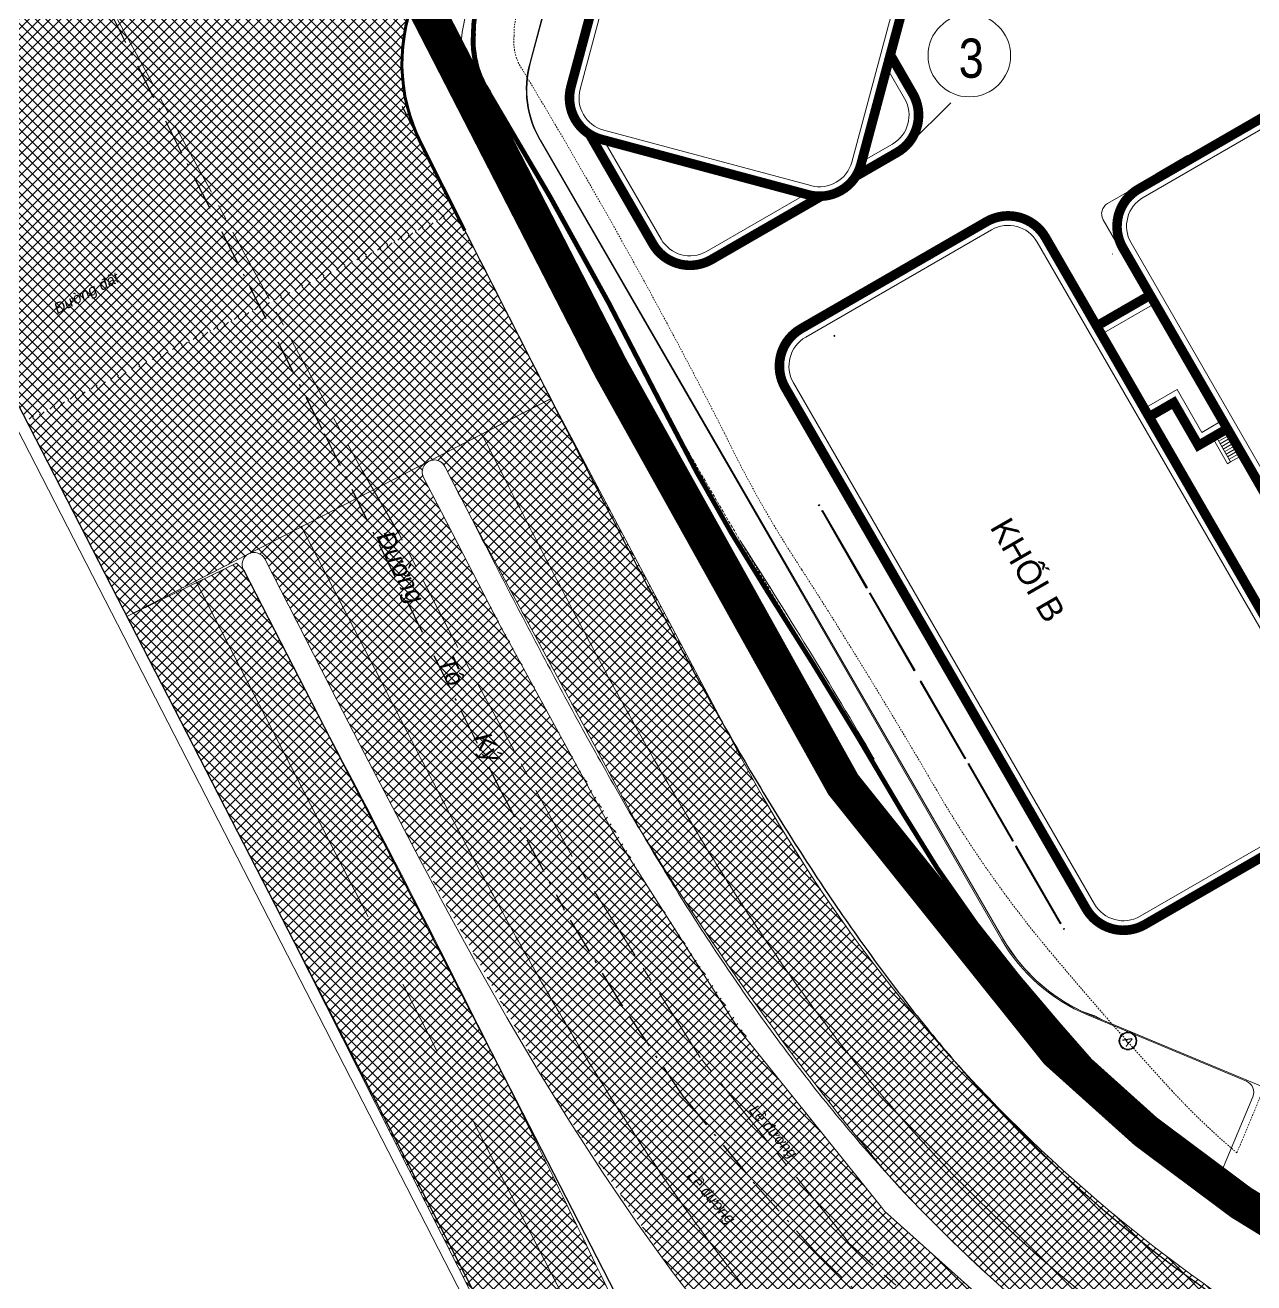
# Model space of a CAD drawing. Header units: millimetres. Extents: x 89040 to 596321, y -313033 to 2401191.
# Drawn here: x 595629.3 to 595732.4, y 1200164.3 to 1200269.9 of the extents above; entities that cross this region are included whole.
import ezdxf
from ezdxf.enums import TextEntityAlignment as Align

# ---------------------------------------------------------------- set-up
doc = ezdxf.new("R2010")
doc.units = ezdxf.units.MM
doc.header["$MEASUREMENT"] = 0
for name, pattern in [('CENTER', [50.800000000000004, 31.75, -6.349999999999999, 6.349999999999999, -6.349999999999999]), ('DASHDOT2', [0.5, 0.25, -0.125, 0, -0.125]), ('HIDDEN', [0.375, 0.25, -0.125]), ('HIDDEN2', [0.1875, 0.125, -0.0625]), ('RANHXA', [5.2, 3, -1, 0.2, -1])]:
    doc.linetypes.add(name, pattern=pattern)
for name, color, linetype, lineweight in [('1', 8, 'Continuous', 13), ('BONGDO', 251, 'Continuous', 9), ('BOVIA', 3, 'Continuous', 25), ('CONGTRINH', 7, 'Continuous', 20), ('CONGTRINH2', 30, 'Continuous', 18), ('CUA', 7, 'Continuous', 9), ('HATCH', 8, 'Continuous', 5), ('LEDUONG', 6, 'Continuous', 20), ('LONGDUONG', 4, 'Continuous', 90), ('MEPDUONG', 7, 'Continuous', 25), ('NETTHAY', 6, 'Continuous', 15), ('RANHDAT', 1, 'DASHDOT2', 25), ('SO', 61, 'Continuous', 18), ('TEXT', 7, 'Continuous', 25), ('THAY', 163, 'Continuous', 15), ('tim', 6, 'Continuous', 25), ('truc', 8, 'CENTER', 9)]:
    doc.layers.add(name, color=color, linetype=linetype, lineweight=lineweight)
doc.layers.add('DUONG NOI BO CONG TRINH', color=7, linetype='Continuous', lineweight=20, true_color=0x5e5e5e)
doc.layers.add('TENPHO', color=7, linetype='Continuous')
doc.layers.add('TIMP2', color=3, linetype='Continuous')
doc.styles.add('Helve', font='VHELVEN.TTF')
doc.styles.add('STYLE2', font='VHELVCN.TTF')
doc.styles.add('VN-HEM', font='Vnariali.ttf')
doc.styles.add('VNCENTURYH', font='VNAVAN.TTF', dxfattribs={"width": 0.8})
pattern_1 = [(45, (594650.3527654881, 1198136.11866812), (-0.4419417382415922, 0.4419417382415923), []), (135, (594650.3527654881, 1198136.11866812), (-0.4419417382415923, -0.4419417382415922), [])]
pattern_2 = [(45, (27179.21699432831, -3.795911343069747), (-0.4419417382415922, 0.4419417382415923), []), (135, (27179.21699432831, -3.795911343069747), (-0.4419417382415923, -0.4419417382415922), [])]

msp = doc.modelspace()

# ---------------------------------------------------------------- hatches: boundary and pattern name
at = {"layer": 'DUONG NOI BO CONG TRINH'}
h = msp.add_hatch(dxfattribs=at)
h.set_pattern_fill('NET', color=256, scale=5, angle=45, style=0)
h.set_pattern_definition(pattern_2)
h.paths.add_polyline_path([(595675.3934973865, 1200317.488598879), (595684.4292854415, 1200321.996204438), (595701.8378673145, 1200330.680673348), (595692.9099013598, 1200348.57736086), (595666.4655314317, 1200335.385286392, -0.3178372451957748), (595655.0529633798, 1200337.142165383, 0.0710665593278336), (595643.5954162645, 1200345.431775458), (595589.4355312837, 1200317.013083743), (595592.10288776, 1200309.161808236), (595629.3498100224, 1200236.657530433), (595665.3944567106, 1200254.166440008), (595660.9162454624, 1200262.742424786, -0.27302029048497), (595661.6274482195, 1200273.026865545, 0.1822546025875729), (595669.9329066376, 1200307.314352862, -0.3178372451915383)])
h.paths.add_polyline_path([(595648.4189569124, 1200293.829456527, -0.6656567106541446), (595642.9380827077, 1200293.055659505), (595623.9747504409, 1200324.947877786, -0.6656567106542213), (595627.2721955207, 1200329.393729766, -0.4183095690669786)], flags=16)
h.paths.add_polyline_path([(595643.5954162645, 1200345.431775458, 0.0146699103772338), (595640.9606256995, 1200346.7211263, 0.0964871933206844), (595622.813100499, 1200350.94857343, -0.2160253931282014), (595606.3865917408, 1200358.393071633), (595597.788104474, 1200353.257744344, -0.7760711839543796), (595589.241405397, 1200348.153346834), (595580.6078488264, 1200342.99707489), (595589.4355312837, 1200317.013083743)])
h = msp.add_hatch(dxfattribs=at)
h.set_pattern_fill('NET', color=256, scale=5, angle=45, style=0)
h.set_pattern_definition(pattern_1)
h.paths.add_polyline_path([(595890.1501346208, 1200253.917288257, -0.3694834459624228), (595902.066285455, 1200248.710496326), (595889.6873316558, 1200274.27194019, -0.4688389826321077), (595883.336698244, 1200260.270712201, -0.2328874569633087), (595736.0314185552, 1200288.478780154), (595727.9997492428, 1200284.577347219, 0.2461893727994996)])
h = msp.add_hatch(dxfattribs=at)
h.set_pattern_fill('NET', color=256, scale=5, angle=45, style=0)
h.set_pattern_definition(pattern_2)
h.paths.add_polyline_path([(595664.9870901331, 1200278.73576556), (595662.9701214326, 1200275.145132796), (595662.1410390172, 1200273.824776791), (595661.3474025222, 1200272.631276964), (595660.7283913926, 1200271.513610884), (595660.1773959021, 1200270.080289691), (595660.1765452913, 1200270.077449033), (595659.9924204057, 1200269.012260193), (595659.8657070125, 1200267.94901502), (595659.8796889164, 1200265.552463175), (595660.4554585887, 1200263.81273604), (595660.9162454624, 1200262.742424786), (595662.5081314484, 1200259.884941163), (595661.5490340195, 1200262.273573023), (595661.2324514329, 1200263.493597826), (595660.9922213737, 1200264.960923382), (595660.8988479354, 1200266.416639664), (595660.937388019, 1200267.746911578), (595661.2450241486, 1200269.859922529), (595661.8172084073, 1200271.820586329), (595662.3060647118, 1200272.994832402), (595663.0562141513, 1200274.601142344), (595663.6987393206, 1200275.976994293)])
h = msp.add_hatch(dxfattribs=at)
h.set_pattern_fill('NET', color=256, scale=5, angle=45, style=0)
h.set_pattern_definition(pattern_1)
h.paths.add_polyline_path([(595665.3944567106, 1200254.166440008), (595629.3498100224, 1200236.657530433), (595637.7989067436, 1200220.210650567), (595648.0267278884, 1200225.467352763, -9.52348100451e-05), (595648.0270666977, 1200225.467526898), (595663.1458111311, 1200233.237973404, -0.0001263175616133), (595663.146261427, 1200233.238204839), (595673.3752126418, 1200238.495487848, -0.0012245760972171)])
h = msp.add_hatch(dxfattribs=at)
h.set_pattern_fill('NET', color=256, scale=5, angle=45, style=0)
h.set_pattern_definition(pattern_1)
edge = h.paths.add_edge_path()
edge.add_line((596165.3526169341, 1200245.768241577), (596040.3615255682, 1200181.430349236))
edge.add_line((596040.3615255683, 1200181.430349236), (595974.4460032823, 1200149.660716166))
edge.add_line((595974.4460032823, 1200149.660716166), (595887.2941582344, 1200108.94041715))
edge.add_line((595887.2941582344, 1200108.94041715), (595863.941566013, 1200113.354068338))
edge.add_arc((595864.3579150317, 1200115.292499628), 1.982640251780915, 257.8778083758706, 442.3411715980368)
edge.add_arc((595864.7335325279, 1200222.914556967), 105.657162487947, 262.2789344452771, 269.93959920161046, ccw=False)
edge.add_arc((596216.0666567059, 1202243.377775035), 2156.368809286879, 258.3430800473823, 260.2406115842742, ccw=False)
edge.add_arc((595818.4629829859, 1200314.059375547), 186.5068465838279, 243.9254116997073, 258.2148047023701, ccw=False)
edge.add_arc((595793.6038214305, 1200256.652396701), 124.0499713534397, 222.2389117473547, 242.5841609688209, ccw=False)
edge.add_arc((595887.0083538124, 1200328.604582381), 241.7572814305172, 211.500887900212, 219.9823404877563, ccw=False)
edge.add_line((595680.8783431844, 1200202.283555457), (595666.7609275276, 1200228.393358313))
edge.add_line((595666.7609275276, 1200228.393358313), (595664.4958584136, 1200232.803796163))
edge.add_arc((595663.5971119957, 1200232.341329947), 1.01075225686485, 27.22890432784813, 110.4666921600584)
edge.add_line((595663.2436895262, 1200233.288279092), (595673.3817796456, 1200238.482670716))
edge.add_line((595673.3817796456, 1200238.482670716), (595688.1964465062, 1200210.578514289))
edge.add_arc((595803.5756297832, 1200269.622027953), 129.6089982969188, 207.1003945666612, 242.7801480424895)
edge.add_arc((595807.4468028286, 1200286.97075853), 146.8759285918933, 244.5331027428364, 253.6875977120216)
edge.add_arc((595845.5873606232, 1200416.236893961), 281.6512591310201, 253.6270504047797, 259.199767328087)
edge.add_arc((597202.605694018, 1207447.900644057), 7443.060682914509, 259.0816022708314, 259.4924601860238)
edge.add_arc((595864.2701717704, 1200224.179525107), 96.42035395324301, 258.6246009222825, 286.4863514402396)
edge.add_line((595891.6330083926, 1200131.723266106), (595943.9350205068, 1200152.670885143))
edge.add_line((595943.9350205068, 1200152.670885143), (595986.4073384276, 1200170.829689655))
edge.add_line((595986.4073384275, 1200170.829689655), (596070.2254142474, 1200211.9926687))
edge.add_line((596070.2254142474, 1200211.9926687), (596143.0499229503, 1200249.768521745))
edge.add_line((596143.0499229503, 1200249.768521745), (596153.1950831242, 1200255.031064351))
edge.add_arc((596124.822954957, 1200204.217700057), 58.19772888750822, 45.710701506108194, 60.822775004913524, ccw=False)
h = msp.add_hatch(dxfattribs=at)
h.set_pattern_fill('NET', color=256, scale=5, angle=45, style=0)
h.set_pattern_definition(pattern_1)
h.paths.add_polyline_path([(595663.1458111311, 1200233.237973404), (595648.0267278878, 1200225.467352763), (595648.4840169573, 1200225.57803465), (595649.0243560469, 1200225.419482015), (595649.3735092058, 1200225.03498491), (595650.1094839933, 1200223.60234787), (595661.2352806573, 1200202.03408482), (595673.6192205551, 1200180.007686386), (595683.5908758183, 1200165.205816983), (595696.0316613242, 1200150.547792604), (595701.8264715485, 1200156.472017425), (595701.942847704, 1200156.940214927), (595702.1053810582, 1200157.164858319), (595702.8264715486, 1200157.472017425), (595705.8861921565, 1200160.888791634), (595708.5546340098, 1200163.868626878), (595701.3927912904, 1200170.282055573), (595696.660058643, 1200176.204873163), (595690.5510776774, 1200183.813096285), (595681.5214999764, 1200197.532401225), (595674.6773405443, 1200209.300180222), (595667.6368650286, 1200222.344717214), (595662.7132318815, 1200231.888164714), (595662.6020616096, 1200232.346891108), (595662.7790809434, 1200232.915588292)])
h = msp.add_hatch(dxfattribs=at)
h.set_pattern_fill('NET', color=256, scale=5, angle=45, style=0)
h.set_pattern_definition(pattern_1)
edge = h.paths.add_edge_path()
edge.add_line((595482.0272263464, 1199936.586276851), (595489.8122768998, 1199920.14696334))
edge.add_line((595489.8122768998, 1199920.14696334), (595729.2873446181, 1200033.558016901))
edge.add_line((595729.2873446181, 1200033.558016901), (595855.8068585732, 1200094.028602478))
edge.add_line((595855.8068585732, 1200094.028602478), (595831.6785492375, 1200098.080012637))
edge.add_line((595831.6785492375, 1200098.080012637), (595523.4146762218, 1199952.140790651))
edge.add_line((595523.4146762218, 1199952.140790651), (595523.4146613305, 1199952.140784409))
edge.add_line((595523.4146613304, 1199952.140784409), (595541.1502906374, 1199975.83166535))
edge.add_arc((594769.5443107829, 1200489.234655762), 926.8000964134413, 326.3614219662855, 329.1163580389197)
edge.add_arc((595649.4557030931, 1199996.741118402), 86.16863352197149, 139.5003127462863, 168.7772152163164, ccw=False)
edge.add_arc((595652.4870435072, 1199986.612014415), 95.22474756943147, 115.64380308807159, 136.0483861432737, ccw=False)
edge.add_arc((596046.7578687584, 1199057.648643174), 1104.301117254154, 110.89613217840389, 113.2254739980475, ccw=False)
edge.add_arc((595625.8211722801, 1200164.409984638), 79.81865018473157, 289.8172163481437, 314.5072122134426)
edge.add_arc((595653.8472923993, 1200130.478639264), 36.17381859928907, 320.5350472127585, 382.7546184445213)
edge.add_arc((594454.7548221169, 1199577.249945924), 1356.714378186168, 24.71366372447383, 27.90255919925092)
edge.add_line((595653.7440018406, 1200212.15060814), (595647.5945320186, 1200224.12107016))
edge.add_line((595647.5945320186, 1200224.12107016), (595647.0171296882, 1200224.698472491))
edge.add_line((595647.0171296882, 1200224.698472491), (595637.7989067438, 1200220.210650566))
edge.add_line((595637.7989067436, 1200220.210650567), (595651.7770522744, 1200193.001010544))
edge.add_line((595651.7770522744, 1200193.001010544), (595675.3070104436, 1200146.413690413))
edge.add_arc((595651.0889694499, 1200130.989765078), 28.71255791997266, -73.84594389751783, 32.49214323012279, ccw=False)
edge.add_arc((595526.6630018756, 1200367.983259231), 295.8582894681492, 287.3336772655726, 296.5872581729195, ccw=False)
edge.add_arc((595652.8582438349, 1199985.86136448), 106.713275220063, 110.8883467054182, 154.9305380784546)
edge.add_line((595556.1979178452, 1200031.077561664), (595534.4451427874, 1199989.518915864))
edge.add_arc((595437.6376462346, 1200033.164599812), 106.1915115066397, 305.2990837128033, 335.7317555649627, ccw=False)
edge.add_arc((595117.4593306379, 1200580.432592718), 739.8971746384249, 299.520029173531, 301.0420439041126, ccw=False)

# ---------------------------------------------------------------- linework, layer by layer
at = {"layer": '1'}
for p, q in [((595671.620008604, 1200266.641098677), (595681.9727704083, 1200305.278131728)), ((595672.4638819002, 1200260.229571882), (595711.2208699379, 1200193.100499452)), ((595727.3126128895, 1200259.028783116), (595727.4376128895, 1200258.812276765)), ((595731.7743905429, 1200181.18772127), (595718.4318788181, 1200186.758575552)), ((595732.311894508, 1200179.879636103), (595729.136085927, 1200172.273394567))]:
    msp.add_line(p, q, dxfattribs=at)
at = {"layer": '1', "color": 3}
msp.add_line((595649.3735092059, 1200225.03498491), (595655.4709323107, 1200213.165836217), dxfattribs=at)
at = {"layer": '1'}
for points in [[(595715.8602881815, 1200290.916084328, -0.0429912183926517), (595694.6415953597, 1200314.090811759, 0.3597956429067949), (595684.7115992458, 1200316.395051718), (595677.601727492, 1200312.848211335, 0.3178372452821219), (595674.8714321508, 1200307.761088307), (595674.2378009387, 1200290.330640098), (595668.1783048263, 1200273.97507468, 0.1296294694505575), (595666.8860443365, 1200269.099554899, 0.1692321346064121), (595668.1658975113, 1200264.220763435, -0.0201912703240947), (595682.9163295258, 1200237.532681204, 0.0263346519195244), (595691.5842284455, 1200222.294804764, -0.0105849965478782), (595702.8310844568, 1200203.896249108, 0.042123487479091), (595712.6123280391, 1200189.952204358, 0.0116292871240885), (595723.0023930155, 1200178.085807754, 0.0510171567548787), (595732.4155636445, 1200169.746180162), (595768.8121817994, 1200256.918143363)], [(595737.4085766342, 1200222.942060958), (595719.7585766342, 1200253.512757712, -0.4142135623730099), (595720.1246020381, 1200254.878783116), (595727.3126128895, 1200259.028783116), (595727.4376128895, 1200258.812276765), (595722.7177745808, 1200256.087276847, 0.4142136616264126), (595721.4000836773, 1200251.169584113), (595734.4000829853, 1200228.652924813, 0.4142135623729154)], [(595727.3126128895, 1200259.028783116), (595720.1246020381, 1200254.878783116, 0.4142135623730956), (595719.7585766342, 1200253.512757712), (595730.2468270897, 1200235.346575041)], [(595730.2468270897, 1200235.346575041), (595737.4085766342, 1200222.942060958, 0.4142135623730951), (595738.774602038, 1200222.576035555), (595739.6406274418, 1200223.076035555)]]:
    msp.add_lwpolyline(points, format="xyb", dxfattribs=at)
msp.add_lwpolyline([(595743.2239231605, 1200263.769585311, 0.4142135623730761), (595738.306231707, 1200265.087276765), (595722.7177729905, 1200256.087275929, 0.414213399072391), (595721.4000829821, 1200251.169585317), (595734.4000829853, 1200228.652924813, 0.4142135623729339), (595739.3177744389, 1200227.335233359), (595754.9062317068, 1200236.33523336, 0.4142134584759488), (595756.223923799, 1200241.252923707)], format="xyb", close=True, dxfattribs=at)
at = {"layer": '1', "color": 3}
msp.add_lwpolyline([(595664.4958584137, 1200232.803796163, 0.0006878574006624), (595669.0320619998, 1200223.986040724, 0.002187806516103), (595672.2896555598, 1200217.749639236, 0.0036458498087586), (595675.6303513423, 1200211.532007481, 0.0051042114743059), (595679.0907108008, 1200205.353481743, 0.0065625948448136), (595682.706113226, 1200199.237355593, 0.0080210061000439), (595686.5107396904, 1200193.209619508, 0.0094794514525894), (595690.5370318268, 1200187.29952752, 0.0109379372693569), (595694.8150571854, 1200181.540107313, 0.0123947858894652), (595699.3711305812, 1200175.969333183, 0.0140962694677274), (595704.2314879526, 1200170.625350619, 0.0140962694677274)], format="xyb", dxfattribs=at)
for points in [[(595849.0735272892, 1200116.164106508), (595846.1189746596, 1200116.722482575), (595826.4669680705, 1200120.437484254), (595806.8146266539, 1200124.151548758), (595803.7909738349, 1200124.722594865), (595787.2719454616, 1200127.934655794), (595768.0229456209, 1200132.409420721), (595749.3258663618, 1200138.389422438), (595737.6201156373, 1200143.460776834), (595731.7658915449, 1200146.453062674), (595718.0298455473, 1200155.383576877), (595701.3927912904, 1200170.282055573), (595701.1496209216, 1200170.613500113), (595689.1786227261, 1200185.522373749), (595678.6205548786, 1200202.082469373), (595669.1197785605, 1200219.472814024), (595664.2171406276, 1200228.967569595), (595662.7161131977, 1200231.889486853)], [(595655.4709328386, 1200213.165836217), (595657.7603651665, 1200208.714570178), (595660.0671358164, 1200204.259889595), (595662.4034254983, 1200199.808280046), (595664.7814163213, 1200195.366416856), (595667.2132077987, 1200190.941317173), (595669.7108543946, 1200186.54026363), (595672.2865867354, 1200182.171438075), (595674.9518543748, 1200177.843934697), (595677.7173042895, 1200173.566975882), (595680.5936326452, 1200169.350586415), (595683.5908758183, 1200165.205816983), (595686.7183846373, 1200161.144665893), (595689.9852071016, 1200157.179516339), (595693.3490647846, 1200153.383882172)]]:
    msp.add_lwpolyline(points, dxfattribs=at)
at = {"layer": '1'}
for centre, radius, start, end in [((595838.2290275226, 1200423.813400271), 177.7346657989412, 231.2873704650237, 245.8167218301419), ((595679.7820818548, 1200264.45407774), 8.450000019263486, 164.9999952800702, 210.0000400181541), ((595724.2112509947, 1200200.600499452), 15, 209.9999999983949, 247.3381657020038), ((595731.3890990644, 1200180.264926343), 1, 337.3381603951605, 67.3381657020038)]:
    msp.add_arc(centre, radius, start, end, dxfattribs=at)
at = {"layer": '1', "color": 3}
for centre, radius, start, end in [((595663.6040773902, 1200232.346891108), 1.00201578042573, 27.12838598027497, 207.2454659454018), ((595648.4840169573, 1200224.57803465), 1.000000000307861, 27.19048778522431, 207.1904877852243), ((595793.5771893694, 1200256.609916899), 124.0000000000229, 223.9017568181557, 242.5860468057251)]:
    msp.add_arc(centre, radius, start, end, dxfattribs=at)
at = {"layer": 'BONGDO'}
msp.add_line((595703.416879247, 1200259.805552107), (595706.9571512368, 1200263.345824097), dxfattribs=at)
at = {"layer": 'BOVIA'}
msp.add_line((595647.5945320186, 1200224.12107016), (595678.8166266491, 1200163.344627837), dxfattribs=at)
at = {"layer": 'CONGTRINH'}
for p, q in [((595719.2068783994, 1200244.591715583), (595723.7000830007, 1200247.185868427)), ((595725.6752125783, 1200238.164845012), (595723.6068785354, 1200236.970691795)), ((595725.6752125783, 1200238.164845012), (595727.7502125645, 1200234.570839578)), ((595727.7502125645, 1200234.570839578), (595730.1750835776, 1200235.970839782))]:
    msp.add_line(p, q, dxfattribs=at)
at = {"layer": 'CONGTRINH', "const_width": 0.8}
for points in [[(595688.288933026, 1200300.065782007), (595705.67559795, 1200295.407039192, -0.4142135623730438), (595708.2211823625, 1200290.997957655), (595699.4213348125, 1200258.156479587, -0.4142135621860675), (595695.0122532761, 1200255.610895177), (595677.625588402, 1200260.26963799, -0.4142135623597294), (595675.0800039897, 1200264.678719527), (595683.879851485, 1200297.520197595, -0.4142135627022176)], [(595743.2239231605, 1200263.769585311, 0.4142135623730761), (595738.306231707, 1200265.087276765), (595722.7177729905, 1200256.087275929, 0.414213399072391), (595721.4000829821, 1200251.169585317), (595734.4000829853, 1200228.652924813, 0.4142135623729339), (595739.3177744389, 1200227.335233359), (595754.9062317068, 1200236.33523336, 0.4142134584759488), (595756.223923799, 1200241.252923707)], [(595714.9068784023, 1200252.039534051), (595740.1718783829, 1200208.279270431, -0.4142135623730479), (595738.8499065485, 1200203.345604378), (595723.2614492803, 1200194.345604378, -0.4142135623731045), (595718.3277832275, 1200195.667576213), (595693.0627832467, 1200239.427839833, -0.4142135623731045), (595694.3847550814, 1200244.361505886), (595709.9732123497, 1200253.361505886, -0.4142135623730951)]]:
    msp.add_lwpolyline(points, format="xyb", close=True, dxfattribs=at)
for points in [[(595701.8886044171, 1200267.364455083), (595703.779058362, 1200264.090092801, -0.4142135623731046), (595702.4613673479, 1200259.172402987), (595698.9888171173, 1200257.167525177)], [(595696.0849717682, 1200255.490989283), (595686.8729100799, 1200250.172402987, -0.4142135623731046), (595681.9552202659, 1200251.490094001), (595676.6366339626, 1200260.702155702)]]:
    msp.add_lwpolyline(points, format="xyb", dxfattribs=at)
for points in [[(595719.2068783994, 1200244.591715583), (595723.4835766488, 1200247.060868429)], [(595723.6068785354, 1200236.970691795), (595725.6752125783, 1200238.164845012), (595727.7502125645, 1200234.570839578), (595729.958576767, 1200235.845839245)]]:
    msp.add_lwpolyline(points, dxfattribs=at)
at = {"layer": 'CONGTRINH2'}
for points in [[(595688.0818777891, 1200299.293041346), (595705.4685427144, 1200294.634298531, -0.4142135623982468), (595707.4484417015, 1200291.205012891), (595698.6485941516, 1200258.363534823, -0.4142135621773781), (595695.2193085119, 1200256.383635838), (595677.832643638, 1200261.042378651, -0.4142135623512996), (595675.8527446508, 1200264.47166429), (595684.6525921462, 1200297.31314236, -0.4142135627044623)], [(595742.5311028376, 1200263.369585311, 0.4142135623667325), (595738.706231707, 1200264.394456442), (595723.1177729904, 1200255.394455606, 0.4142133990543863), (595722.092903324, 1200251.569585284), (595735.0929033083, 1200229.052924813, 0.41421356236655), (595738.9177744387, 1200228.028053682), (595754.5062317068, 1200237.028053682, 0.4142134584508864), (595755.5311033343, 1200240.852923953)], [(595714.2140580793, 1200251.639534051), (595739.4790580599, 1200207.879270431, -0.4142135623667227), (595738.4499065485, 1200204.038424701), (595722.8614492803, 1200195.038424701, -0.4142135623667952), (595719.0206035506, 1200196.067576213), (595693.7556035698, 1200239.827839833, -0.4142135623667953), (595694.7847550814, 1200243.668685563), (595710.3732123496, 1200252.668685563, -0.4142135623667833)]]:
    msp.add_lwpolyline(points, format="xyb", close=True, dxfattribs=at)
for points in [[(595701.5957840936, 1200266.271634761), (595703.086238039, 1200263.690092801, -0.4142135623667692), (595702.061367348, 1200259.86522331), (595699.4798253814, 1200258.374769361)], [(595694.7939635046, 1200255.669385745), (595686.4729100798, 1200250.86522331, -0.4142135623667692), (595682.648040589, 1200251.890094001), (595677.8438781534, 1200260.211147427)]]:
    msp.add_lwpolyline(points, format="xyb", dxfattribs=at)
for points in [[(595719.6068783945, 1200243.898895257), (595723.8835766439, 1200246.368048103)], [(595723.2068785352, 1200237.663512118), (595725.968032904, 1200239.257665336), (595728.0430328902, 1200235.663659903), (595729.558576767, 1200236.538659567)]]:
    msp.add_lwpolyline(points, dxfattribs=at)
at = {"layer": 'CUA', "color": 8, "ltscale": 5}
for p, q in [((595696.1549331308, 1200229.014757387), (595699.8465929263, 1200222.624448477)), ((595696.2068868619, 1200229.044770882), (595699.8985466573, 1200222.654461971)), ((595696.2365204336, 1200229.073438833), (595699.9381847269, 1200222.665812012)), ((595700.1567323671, 1200222.087593257), (595703.8483921625, 1200215.697284346)), ((595700.208686098, 1200222.117606751), (595703.9003458936, 1200215.72729784)), ((595700.2383196696, 1200222.146274703), (595703.939983963, 1200215.738647882)), ((595708.115310598, 1200208.311195592), (595704.4236508027, 1200214.701504503)), ((595708.167264329, 1200208.341209086), (595704.4756045337, 1200214.731517997)), ((595708.2069023987, 1200208.352559127), (595704.5052381053, 1200214.760185948)), ((595712.1171098344, 1200201.384031461), (595708.4254500387, 1200207.774340372)), ((595712.1690635652, 1200201.414044955), (595708.4774037697, 1200207.804353866)), ((595712.2087016349, 1200201.425394997), (595708.5070373415, 1200207.833021818)), ((595716.1189090705, 1200194.456867331), (595712.427249275, 1200200.847176241)), ((595716.1708628015, 1200194.486880825), (595712.479203006, 1200200.877189735)), ((595716.2105008712, 1200194.498230866), (595712.5088365776, 1200200.905857687))]:
    msp.add_line(p, q, dxfattribs=at)
for points in [[(595697.1408025658, 1200243.800786656), (595697.1927562968, 1200243.83080015), (595697.2227697911, 1200243.778846419), (595697.214110836, 1200243.77384417), (595697.2341198322, 1200243.739208349), (595697.1908250562, 1200243.714197104)], [(595695.8748071843, 1200229.499658877), (595695.8447936901, 1200229.551612608), (595695.8967474211, 1200229.581626102), (595695.9017496702, 1200229.572967147), (595695.9363854907, 1200229.592976143), (595695.9613967361, 1200229.549681367)], [(595696.1249196368, 1200229.066711119), (595696.1549331308, 1200229.014757387), (595696.2068868619, 1200229.044770882), (595696.2018846128, 1200229.053429837), (595696.2365204336, 1200229.073438833), (595696.2115091883, 1200229.116733609)], [(595699.8766064205, 1200222.572494746), (595699.8465929263, 1200222.624448477), (595699.8985466573, 1200222.654461971), (595699.9035489063, 1200222.645803016), (595699.9381847269, 1200222.665812012), (595699.9631959723, 1200222.622517236)], [(595700.1267188728, 1200222.139546988), (595700.1567323671, 1200222.087593257), (595700.208686098, 1200222.117606751), (595700.203683849, 1200222.126265706), (595700.2383196696, 1200222.146274703), (595700.2133084245, 1200222.189569478)], [(595703.8784056568, 1200215.645330615), (595703.8483921625, 1200215.697284346), (595703.9003458936, 1200215.72729784), (595703.9053481425, 1200215.718638886), (595703.939983963, 1200215.738647882), (595703.9649952084, 1200215.695353106)], [(595704.3936373084, 1200214.753458233), (595704.4236508027, 1200214.701504503), (595704.4756045337, 1200214.731517997), (595704.4706022848, 1200214.740176952), (595704.5052381053, 1200214.760185948), (595704.48022686, 1200214.803480724)], [(595708.1453240924, 1200208.259241861), (595708.115310598, 1200208.311195592), (595708.167264329, 1200208.341209086), (595708.1722665781, 1200208.332550131), (595708.2069023987, 1200208.352559127), (595708.231913644, 1200208.309264351)], [(595708.3954365447, 1200207.826294103), (595708.4254500387, 1200207.774340372), (595708.4774037697, 1200207.804353866), (595708.4724015208, 1200207.813012821), (595708.5070373415, 1200207.833021818), (595708.4820260962, 1200207.876316593)], [(595712.1471233286, 1200201.33207773), (595712.1171098344, 1200201.384031461), (595712.1690635652, 1200201.414044955), (595712.1740658144, 1200201.405386001), (595712.2087016349, 1200201.425394997), (595712.2337128802, 1200201.382100221)], [(595712.3972357808, 1200200.899129972), (595712.427249275, 1200200.847176241), (595712.479203006, 1200200.877189735), (595712.474200757, 1200200.885848691), (595712.5088365776, 1200200.905857687), (595712.4838253325, 1200200.949152463)], [(595716.1489225648, 1200194.4049136), (595716.1189090705, 1200194.456867331), (595716.1708628015, 1200194.486880825), (595716.1758650505, 1200194.47822187), (595716.2105008712, 1200194.498230866), (595716.2355121162, 1200194.45493609)], [(595716.399035017, 1200193.971965842), (595716.4290485113, 1200193.920012111), (595716.4810022423, 1200193.950025605), (595716.4759999933, 1200193.95868456), (595716.5106358139, 1200193.978693556), (595716.4856245687, 1200194.021988332)]]:
    msp.add_lwpolyline(points, close=True, dxfattribs=at)
at = {"layer": 'DUONG NOI BO CONG TRINH'}
msp.add_line((595637.7989067436, 1200220.210650567), (595673.3752126418, 1200238.495487848), dxfattribs=at)
for points in [[(595974.4460032823, 1200149.660716166), (595887.2941582344, 1200108.94041715), (595863.941566013, 1200113.354068338, 1.039728939801653), (595864.6221495282, 1200117.257453189, -0.0334384101675257), (595850.5384373309, 1200118.215295951, -0.0082797324398573), (595780.3702437287, 1200131.484056738, -0.062430157547899), (595736.4856078383, 1200146.534709344, -0.0890068293222388), (595701.7636441577, 1200173.263085448, -0.0370242218652526), (595680.8783431844, 1200202.283555457), (595666.7609275276, 1200228.393358313), (595664.4958584137, 1200232.803796163, 0.3800530495861856), (595663.2436895262, 1200233.288279092), (595673.3817796456, 1200238.482670716), (595688.1964465062, 1200210.578514289, 0.1569523641366122), (595744.2916877025, 1200154.366196644, 0.0399652770992616), (595766.1931053272, 1200146.007391508, 0.0243203579475999), (595792.8100539369, 1200139.574667286, 0.0017927077649621), (595845.2525657642, 1200129.653257233, 0.122172284733482), (595891.6330083926, 1200131.723266106), (595943.9350205068, 1200152.670885143)], [(595611.276145689, 1200072.457308116, -0.0101640210235367), (595652.8813407643, 1200089.318279377, 0.1081491415237052), (595681.7739694722, 1200107.486339255, 0.2783565621718208), (595687.2056953551, 1200144.470140409, 0.0139150794028612), (595653.7440018406, 1200212.15060814), (595647.5945320186, 1200224.12107016), (595647.0171296882, 1200224.698472491), (595637.7989067436, 1200220.210650567), (595651.7770522744, 1200193.001010544), (595675.3070104436, 1200146.413690413, -0.500424854906855), (595659.0774055542, 1200103.410862436, -0.0403983191243914), (595614.8098405155, 1200085.561124325, 0.194571366346342)]]:
    msp.add_lwpolyline(points, format="xyb", dxfattribs=at)
at = {"layer": 'HATCH', "color": 8}
msp.add_circle((595721.8315404555, 1200184.568231523), 0.7500000001159516, dxfattribs=at)
at = {"layer": 'HATCH'}
for centre, radius, start, end in [((595674.7108702989, 1200268.532429953), 7.66450855863558, 175.5535131004761, 213.9746339519855), ((595674.7108702989, 1200268.532429953), 7.664508558635067, 175.5535131004761, 213.9746339519855), ((595674.7108706541, 1200268.532429699), 7.664508558635223, 175.5535131004761, 213.9746339519855), ((595260.702581988, 1199951.336427306), 509.3587566798582, 30.28901280337933, 32.71482469857982), ((595260.7025816326, 1199951.336427561), 509.3587566798619, 30.28901280337933, 32.71482469857982)]:
    msp.add_arc(centre, radius, start, end, dxfattribs=at)
at = {"layer": 'HATCH', "linetype": 'HIDDEN'}
msp.add_arc((596304.4879305484, 1200591.016987349), 715.0421495443431, 209.3775418903496, 212.3658974699006, dxfattribs=at)
at = {"layer": 'LEDUONG'}
for p, q in [((595671.666844229, 1200266.623361148), (595681.9758449786, 1200305.272093392)), ((595606.0230229294, 1200279.876668282), (595668.590480894, 1200158.083830698)), ((595672.5179777029, 1200260.212794105), (595711.3509610557, 1200193.127654971)), ((595710.3364158212, 1200193.096776803), (595714.9357614157, 1200187.140062788)), ((595710.3364158212, 1200193.096776803), (595714.9357614157, 1200187.140062788)), ((595714.9357614157, 1200187.140062788), (595719.8155423476, 1200181.473190528)), ((595714.9357614157, 1200187.140062788), (595719.8155423476, 1200181.473190528)), ((595719.8155423476, 1200181.473190528), (595726.2367646865, 1200175.030855718)), ((595719.8155423476, 1200181.473190528), (595726.2367646865, 1200175.030855718)), ((595726.2367646865, 1200175.030855718), (595732.0106420022, 1200170.188989955)), ((595726.2367646865, 1200175.030855718), (595728.7121783458, 1200172.95502002)), ((595728.7121783458, 1200172.95502002), (595731.3355185922, 1200170.996276773)), ((595731.3355185922, 1200170.996276773), (595732.6463344276, 1200170.18999963)), ((595732.0106420022, 1200170.188989955), (595740.6077510039, 1200164.521091428))]:
    msp.add_line(p, q, dxfattribs=at)
msp.add_lwpolyline([(595667.1433863209, 1200263.028829023, -0.2423712907391027), (595666.7920725624, 1200272.079080918, 0.1734044519324597), (595674.9703299326, 1200307.288323069, -0.3469649222711685), (595677.6254888751, 1200313.014427001, 0.0053339836088553), (595684.7353606522, 1200316.561267338, -0.3108077268315101), (595693.7163888325, 1200315.296115194, 0.0414024746465032), (595715.8882312131, 1200290.980769848, 0.11346711106612), (595786.2390945011, 1200250.860181693, 0.07389589636208001), (595840.1799035969, 1200243.093982414, 0.0682680697041697), (595890.4578522274, 1200250.875807777, -0.3681783266289731), (595898.9163168431, 1200248.195777398), (595925.7345397846, 1200193.103059391, -0.4018983779683966), (595923.0896224319, 1200183.738291727), (595833.2538926065, 1200140.968828851, -0.0083302712569853), (595780.9880185965, 1200151.141276772, -0.142495905075388), (595715.8935185941, 1200183.656276772), (595697.931518594, 1200206.096276772, -0.0097066193112534), (595667.1433863209, 1200263.028829023, 28.6649499215866)], format="xyb", dxfattribs=at)
for points in [[(595768.7266471965, 1200259.268622512), (595737.4024861351, 1200184.005875029), (595735.0944098845, 1200184.966490402), (595733.3028050687, 1200180.66179089), (595718.5691472099, 1200186.793901227)], [(595720.5106264795, 1200250.62606511), (595720.5539212552, 1200250.651076355)], [(595735.0944098845, 1200184.966490402), (595733.3028050687, 1200180.66179089), (595720.8880632576, 1200185.828774359), (595719.7215340909, 1200186.314280784), (595719.0680637722, 1200186.67845219), (595717.986540412, 1200187.051022811), (595717.1001926174, 1200187.501249807), (595716.4444551968, 1200187.884094023), (595715.335173388, 1200188.64061172), (595714.1281387651, 1200189.648541732), (595713.1497622357, 1200190.645423447), (595712.4716945853, 1200191.46013808), (595711.6284501132, 1200192.6674964), (595710.9214000521, 1200193.86973444)]]:
    msp.add_lwpolyline(points, dxfattribs=at)
for centre, radius, start, end in [((595838.3225255758, 1200423.927612553), 180.7346657989453, 230.5542643230999, 246.140266291904), ((595679.831388934, 1200264.445584735), 8.450000020569915, 165.0648844801331, 210.0649264933344), ((595724.3328404274, 1200200.642361089), 15.0000000023191, 210.064884462955, 247.4030476958739)]:
    msp.add_arc(centre, radius, start, end, dxfattribs=at)
at = {"layer": 'LONGDUONG', "linetype": 'ByBlock'}
msp.add_lwpolyline([(595666.1776143239, 1200252.620205415), (595662.5081314484, 1200259.884941163, -0.2300934641206797), (595662.3060647118, 1200272.994832402), (595666.2022912499, 1200281.337899926)], format="xyb", dxfattribs=at)
at = {"layer": 'LONGDUONG'}
msp.add_arc((595838.3225255758, 1200423.927612553), 177.7346657989444, 230.7298483054552, 245.7917971596714, dxfattribs=at)
at = {"layer": 'MEPDUONG'}
msp.add_line((595592.10288776, 1200309.161808236), (595669.4799731423, 1200158.540780959), dxfattribs=at)
msp.add_lwpolyline([(595660.9162454624, 1200263.043821408, 0.0026755826880375), (595678.357880874, 1200228.806782158, 0.0021875034891941), (595681.5725491552, 1200222.65271173, 0.0036458494870321), (595684.8408133034, 1200216.569989937, 0.0051042109926177), (595688.1964465062, 1200210.578514289, 0.0065625942094194), (595691.671604708, 1200204.699657404, 0.0080210053412751), (595695.2964221226, 1200198.956779484, 0.0094794505924975), (595699.0985519537, 1200193.375680325, 0.0109379361679801), (595703.1026414104, 1200187.984976118, 0.0123964682733024), (595707.3297332965, 1200182.816383845, 0.0140981685942177), (595711.7965903865, 1200177.904893432, 0.0153136968998492)], format="xyb", dxfattribs=at)
msp.add_arc((595793.5756539978, 1200256.609624896), 113.5000000000504, 223.9025389489771, 242.5888242057611, dxfattribs=at)
at = {"layer": 'NETTHAY'}
for p, q in [((595719.3068783997, 1200244.418510502), (595723.8000830001, 1200247.012663348)), ((595725.7484176456, 1200238.438050084), (595723.5068785351, 1200237.143896876)), ((595725.7484176456, 1200238.438050084), (595727.8234176376, 1200234.844044672)), ((595727.8234176376, 1200234.844044672), (595730.0750835777, 1200236.144044862)), ((595730.194346892, 1200233.037474976), (595728.919346799, 1200235.245839674)), ((595730.0750834026, 1200236.144044761), (595729.0791542367, 1200235.569044677)), ((595730.4541545131, 1200233.187474976), (595729.1791544106, 1200235.395839697)), ((595730.200083314, 1200235.927538359), (595729.2041541477, 1200235.352538275)), ((595730.3250833334, 1200235.711032019), (595729.3291541844, 1200235.136031945)), ((595730.450083353, 1200235.49452568), (595729.454154221, 1200234.919525615)), ((595730.5750833726, 1200235.27801934), (595729.5791542575, 1200234.703019285)), ((595730.7000834598, 1200235.061513039), (595729.704154294, 1200234.486512955)), ((595730.8250834962, 1200234.845006709), (595729.8291543304, 1200234.270006625)), ((595730.950083533, 1200234.62850038), (595729.954154367, 1200234.053500296)), ((595731.0750835695, 1200234.41199405), (595730.0791544032, 1200233.836993966)), ((595731.2000836058, 1200234.19548772), (595730.2041544401, 1200233.620487636)), ((595730.4541545131, 1200233.187474976), (595730.1943468967, 1200233.037474968)), ((595731.3250836424, 1200233.97898139), (595730.3291544766, 1200233.403981306)), ((595731.450083679, 1200233.76247506), (595730.4541545131, 1200233.187474976))]:
    msp.add_line(p, q, dxfattribs=at)
at = {"layer": 'NETTHAY', "linetype": 'HIDDEN2', "const_width": 0.4}
msp.add_lwpolyline([(595719.9196762993, 1200287.29319953, -0.050438406998493), (595694.6415957146, 1200314.090811504, 0.3597956429067949), (595684.7115996006, 1200316.395051463), (595677.6017278468, 1200312.84821108, 0.3178372452821219), (595674.8714325058, 1200307.761088052), (595674.2378012935, 1200290.330639843), (595668.1783051811, 1200273.975074425, 0.1296294694505575), (595666.8860446915, 1200269.099554644, 0.1692321346064121), (595668.1658978666, 1200264.22076318, -0.0201912703240947), (595682.9163298806, 1200237.532680949, 0.0263346519195244), (595691.5842288007, 1200222.294804509, -0.0105849965478782), (595702.8310848115, 1200203.896248853, 0.042123487479091), (595712.6123283942, 1200189.952204103, 0.0116292871240885), (595723.0023933704, 1200178.085807499, 0.0510171567548787), (595732.4155639994, 1200169.746179907), (595768.8122218143, 1200256.918238096, -0.0512627114050813), (595735.965984017, 1200274.882187274, -0.0277255864999631)], format="xyb", close=True, dxfattribs=at)
at = {"layer": 'NETTHAY', "linetype": 'HIDDEN2'}
msp.add_lwpolyline([(595717.6825319693, 1200284.710246451, -0.0504473352346756), (595691.9285432026, 1200312.01334893, 0.3601025938313331), (595686.2369799904, 1200313.337327468), (595679.1271082368, 1200309.790487085, 0.352438196386061), (595678.298968535, 1200307.986529549), (595677.6326939188, 1200289.658099754), (595671.2758556154, 1200272.499959407, 0.1448359218408327), (595670.3044211334, 1200268.957207287, 0.181044436743081), (595671.0400222455, 1200266.071207998, -0.0179278466781195), (595687.9713056904, 1200235.59945626, 0.0343321437779153), (595694.4613534276, 1200224.138337868, -0.0105849965478779), (595705.783660088, 1200205.616353675, 0.0421234874790911), (595715.2348508857, 1200192.142828933, 0.0116274454923241), (595725.5185473565, 1200180.397827537, 0.0323855301134989), (595730.9823205032, 1200175.182308245), (595764.3576838054, 1200255.118194849, -0.0466816907234164), (595734.0283720632, 1200272.067560961, -0.0277255864999626)], format="xyb", close=True, dxfattribs=at)
at = {"layer": 'NETTHAY'}
for points in [[(595688.237169217, 1200299.872596842), (595705.6238341412, 1200295.213854027, -0.4142135623730361), (595708.0279971976, 1200291.049721464), (595699.2281496472, 1200258.208243396, -0.4142135621860528), (595695.0640170854, 1200255.804080342), (595677.6773522111, 1200260.462823155, -0.4142135623597329), (595675.2731891554, 1200264.626955718), (595684.0730366503, 1200297.468433786, -0.4142135627022282)], [(595743.0507180799, 1200263.669585311, 0.4142135623730751), (595738.4062317068, 1200264.914071684), (595722.8177729904, 1200255.914070848, 0.4142133990723842), (595721.5732880658, 1200251.269585311), (595734.5732880661, 1200228.752924813, 0.4142135623729246), (595739.217774439, 1200227.50843844), (595754.806231707, 1200236.50843844, 0.4142134584759131), (595756.050718683, 1200241.152923769)], [(595714.7336733218, 1200251.939534051), (595739.9986733025, 1200208.179270431, -0.414213562373085), (595738.7499065486, 1200203.518809459), (595723.1614492805, 1200194.518809459, -0.4142135623730951), (595718.5009883082, 1200195.767576213), (595693.2359883275, 1200239.527839833, -0.4142135623731051), (595694.4847550815, 1200244.188300805), (595710.0732123497, 1200253.188300805, -0.4142135623731051)]]:
    msp.add_lwpolyline(points, format="xyb", close=True, dxfattribs=at)
for points in [[(595701.8153993363, 1200267.091250002), (595703.6058532813, 1200263.990092801, -0.414213562373105), (595702.3613673479, 1200259.345608067), (595699.1786794512, 1200257.508082354)], [(595695.6951094343, 1200255.496842267), (595686.7729100798, 1200250.345608068, -0.4142135623731052), (595682.1284253465, 1200251.590094001), (595676.9771911431, 1200260.512293363)]]:
    msp.add_lwpolyline(points, format="xyb", dxfattribs=at)
at = {"layer": 'NETTHAY', "color": 8}
msp.add_lwpolyline([(595724.2029898412, 1200257.378625899), (595726.8439712644, 1200258.904311915)], dxfattribs=at)
at = {"layer": 'RANHDAT', "linetype": 'HIDDEN', "ltscale": 40, "const_width": 3}
msp.add_lwpolyline([(595623.6215185933, 1200347.746276772), (595641.8995185932, 1200312.166276772), (595660.177518593, 1200276.586276772), (595678.4535185915, 1200241.016276778), (595697.931518594, 1200206.096276772), (595715.8935185941, 1200183.656276772), (595723.3265185924, 1200176.976276772), (595731.3355185922, 1200170.996276773), (595739.8545185927, 1200165.756276773), (595743.2995185169, 1200164.0362768), (595747.7285185916, 1200161.836276772), (595756.9815185906, 1200158.046276772), (595766.4715185923, 1200154.906276773), (595776.1165185976, 1200152.266276771), (595785.8595185954, 1200150.016276772), (595795.7225185836, 1200147.996276773), (595805.4785185952, 1200146.136276771), (595825.1445185632, 1200142.496276778), (595833.2485185933, 1200140.966276772), (595918.3625186089, 1200181.386276771), (596056.8465185908, 1200249.196276772)], dxfattribs=at)
at = {"layer": 'SO', "linetype": 'Continuous'}
msp.add_circle((595708.5195072456, 1200267.302884133), 3.467247591789401, dxfattribs=at)
at = {"layer": 'THAY', "color": 8}
msp.add_circle((595721.8315404555, 1200184.568231523), 0.6857142858202988, dxfattribs=at)
at = {"layer": 'tim'}
msp.add_lwpolyline([(595719.2068783994, 1200244.591715583), (595723.7000830007, 1200247.185868427), (595730.2000830007, 1200235.927538178), (595727.7752124415, 1200234.52753852), (595725.6752125783, 1200238.164845012), (595723.6068785354, 1200236.970691795), (595719.2068784533, 1200244.591715615)], dxfattribs=at)
at = {"layer": 'TIMP2', "linetype": 'RANHXA'}
for p, q in [((595622.2069943283, 1200298.904088657), (595654.3759943284, 1200235.574088657)), ((595654.3759943284, 1200235.574088657), (595668.9399943283, 1200206.044088657)), ((595668.9399943283, 1200206.044088657), (595674.4999943282, 1200195.604088657)), ((595679.2939943284, 1200187.694088657), (595674.4999943282, 1200195.604088657)), ((595684.5589943284, 1200179.844088657), (595679.2939943284, 1200187.694088657)), ((595684.5589943284, 1200179.844088657), (595690.5609943283, 1200172.504088657)), ((595690.5609943283, 1200172.504088657), (595695.6939943284, 1200166.764088657)), ((595695.6939943284, 1200166.764088657), (595702.2029943283, 1200160.494088657))]:
    msp.add_line(p, q, dxfattribs=at)
at = {"layer": 'truc', "color": 171}
for p, q in [((595667.5674408538, 1200235.571381436), (595669.3801220919, 1200232.04296292)), ((595652.4264476162, 1200227.792884002), (595659.0307416948, 1200214.989992464)), ((595643.5531239624, 1200223.234324059), (595675.2616727554, 1200161.510957651))]:
    msp.add_line(p, q, dxfattribs=at)
at = {"layer": 'truc', "color": 171, "ltscale": 0.2}
msp.add_lwpolyline([(595283.0241481897, 1200612.165080802), (595356.3123882174, 1200579.011630452, -0.0583935414741098), (595432.8286282223, 1200532.991641509, -0.0331264041341466), (595472.8783750089, 1200497.555062497, 0.0068587187102939), (595517.4540172294, 1200453.733059458, -0.0617098575855791), (595564.822082786, 1200395.678762408, 0.0032271855121458), (595593.4751394164, 1200350.735829846), (595657.545047583, 1200232.476406622), (595660.5906082434, 1200227.27323471)], format="xyb", dxfattribs=at)
msp.add_lwpolyline([(595283.0241481897, 1200612.165080802), (595356.3123882174, 1200579.011630452, -0.0583935414741098), (595432.8286282223, 1200532.991641509, -0.0331264041341466), (595472.8783750089, 1200497.555062497, 0.0068587187102939), (595517.4540172294, 1200453.733059458, -0.0617098575855791), (595564.822082786, 1200395.678762408, 0.0032271855121458), (595593.4751394164, 1200350.735829846), (595657.545047583, 1200232.476406622), (595660.5906082434, 1200227.27323471)], format="xyb", dxfattribs=at)
at = {"layer": 'truc', "color": 171}
for points in [[(595669.3801220919, 1200232.04296292, 0.0004861111143958), (595672.5849096321, 1200225.819676026, 0.0021875034891941), (595675.8259357536, 1200219.615207094, 0.0036458494870321), (595679.1391063402, 1200213.449006486, 0.0051042109926177), (595682.5596435043, 1200207.341779527, 0.0065625942094194), (595686.1216981796, 1200201.316088649, 0.0080210053412751), (595689.8579092622, 1200195.396923046, 0.0094794505924975), (595693.7988935779, 1200189.612221663, 0.0109379361679801), (595697.9726529605, 1200183.993332534, 0.0123964682733024), (595702.4038875175, 1200178.575388283, 0.0140981685942177), (595707.113207889, 1200173.397574008, 0.0153136968998492)], [(595659.0307416948, 1200214.989992464, 0.0004487179513027), (595662.2349943907, 1200208.766429731, 0.0020192335135815), (595665.4727041385, 1200202.5602258, 0.003365397320706), (595668.7770449165, 1200196.389278539, 0.0047115733250594), (595672.1806100938, 1200190.272556229, 0.006057766405781), (595675.7150862673, 1200184.230612932, 0.0074039814422574), (595679.4108849231, 1200178.286078547, 0.0087502233141936), (595683.2967193626, 1200172.464112654, 0.0100964969016838), (595687.3991157754, 1200166.792809234, 0.0114428070852818), (595691.7418493176, 1200161.303536955, 0.0130135648532539), (595696.3452986944, 1200156.03119707, 0.014135556765741)]]:
    msp.add_lwpolyline(points, format="xyb", dxfattribs=at)
at = {"layer": 'truc', "color": 171, "ltscale": 0.2}
msp.add_lwpolyline([(595943.6360675395, 1200094.221077548), (595923.9840677644, 1200097.935077504), (595904.3320677641, 1200101.650077505), (595884.6800677641, 1200105.364077505), (595865.028067764, 1200109.078077505), (595845.376067764, 1200112.792077505), (595825.7240677641, 1200116.507077505), (595806.0720677641, 1200120.221077505), (595803.0380677643, 1200120.794077505), (595786.4370677641, 1200124.022077505), (595766.959067764, 1200128.550077505), (595747.9180677641, 1200134.640077505), (595735.9130677643, 1200139.841077505), (595729.7600677644, 1200142.986077505), (595715.591067764, 1200152.198077505), (595698.4140677643, 1200167.580077505), (595697.976067764, 1200168.177077505), (595685.9230677641, 1200183.188077505), (595675.1750677641, 1200200.046077505), (595665.587067764, 1200217.596077505), (595660.6610677643, 1200227.136077505), (595660.5906082434, 1200227.27323471)], dxfattribs=at)
msp.add_arc((595837.2234030105, 1200420.501534074), 170.1791228329938, 209.8648443526607, 297.0429283197882, dxfattribs=at)
at = {"layer": 'truc', "color": 171}
msp.add_arc((595793.5756539978, 1200256.609624896), 120.0000000000042, 223.9025389489771, 242.5888242057611, dxfattribs=at)

# ---------------------------------------------------------------- texts
at = {"layer": 'SO', "linetype": 'Continuous', "style": 'STYLE2'}
msp.add_text('3', height=3.290624999999999, dxfattribs=at).set_placement((595707.6329119311, 1200265.439918571))
at = {"layer": 'TENPHO', "style": 'VN-HEM'}
for s, height, rotation, p in [('§\xadêng ®Êt', 0.9, 27.71707799906554, (595631.9811884515, 1200245.584256377)), ('§\xadêng         T«        Ký', 1.5, 295.7564295099166, (595658.7247142788, 1200226.933199523)), ('LÒ ®\xadêng', 0.9, 310.7083199879405, (595689.9685943478, 1200178.725776511)), ('LÒ ®\xadêng', 0.9, 310.7083199879405, (595684.7696398777, 1200173.213248504))]:
    msp.add_text(s, height=height, rotation=rotation, dxfattribs=at).set_placement(p)
at = {"layer": 'TEXT', "style": 'Helve'}
msp.add_text('KHOÁI B', height=2, rotation=299.9999999983949, dxfattribs=at).set_placement((595713.4310450194, 1200224.112950391), align=Align.MIDDLE_CENTER)
at = {"layer": 'TEXT', "color": 8, "style": 'VNCENTURYH'}
msp.add_text('A', height=0.8000000001233879, rotation=300.0148806750601, dxfattribs=at).set_placement((595721.8544747179, 1200184.563771996), align=Align.MIDDLE_CENTER)

doc.saveas('drawing.dxf')
